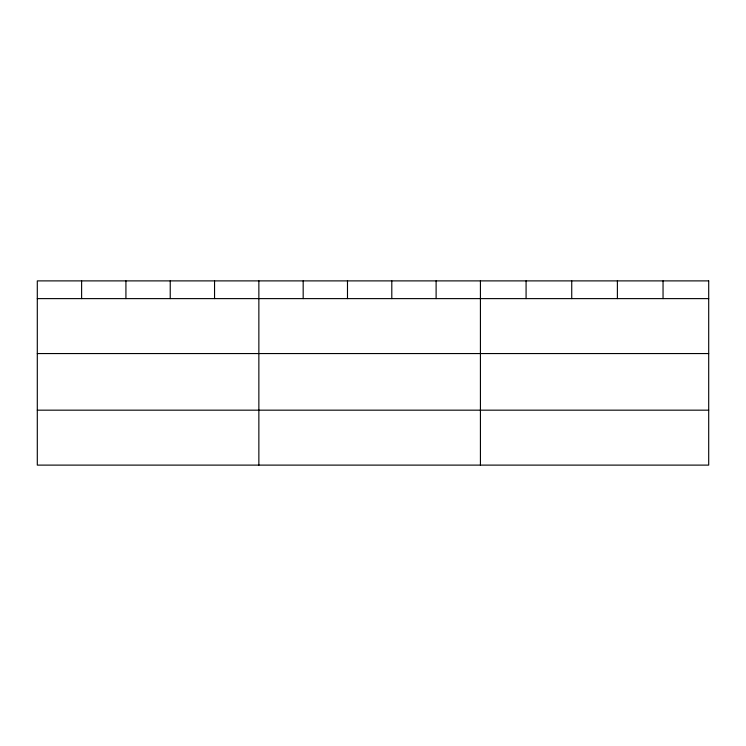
<?xml version="1.0" encoding="UTF-8"?>
<svg xmlns="http://www.w3.org/2000/svg" width="746" height="746" viewBox="0 0 746 746"><rect width="100%" height="100%" fill="white"/><g stroke="black" fill="none" stroke-linecap="round" stroke-linejoin="round"><path stroke-width="1.12" d="M37.3 298.614L708.7 298.614M37.3 353.557L708.7 353.557M37.3 410.169L708.7 410.169M663.045 280.888L663.045 298.614M617.39 280.888L617.39 298.614M571.734 280.888L571.734 298.614M526.079 280.888L526.079 298.614M480.424 280.888L480.424 465.112M436.112 280.888L436.112 298.614M391.799 280.888L391.799 298.614M347.487 280.888L347.487 298.614M303.174 280.888L303.174 298.614M258.862 280.888L258.862 465.112M214.55 280.888L214.55 298.614M170.237 280.888L170.237 298.614M125.925 280.888L125.925 298.614M81.612 280.888L81.612 298.614M708.7 280.888L37.3 280.888L37.3 465.112L708.7 465.112L708.7 280.888"/></g></svg>
